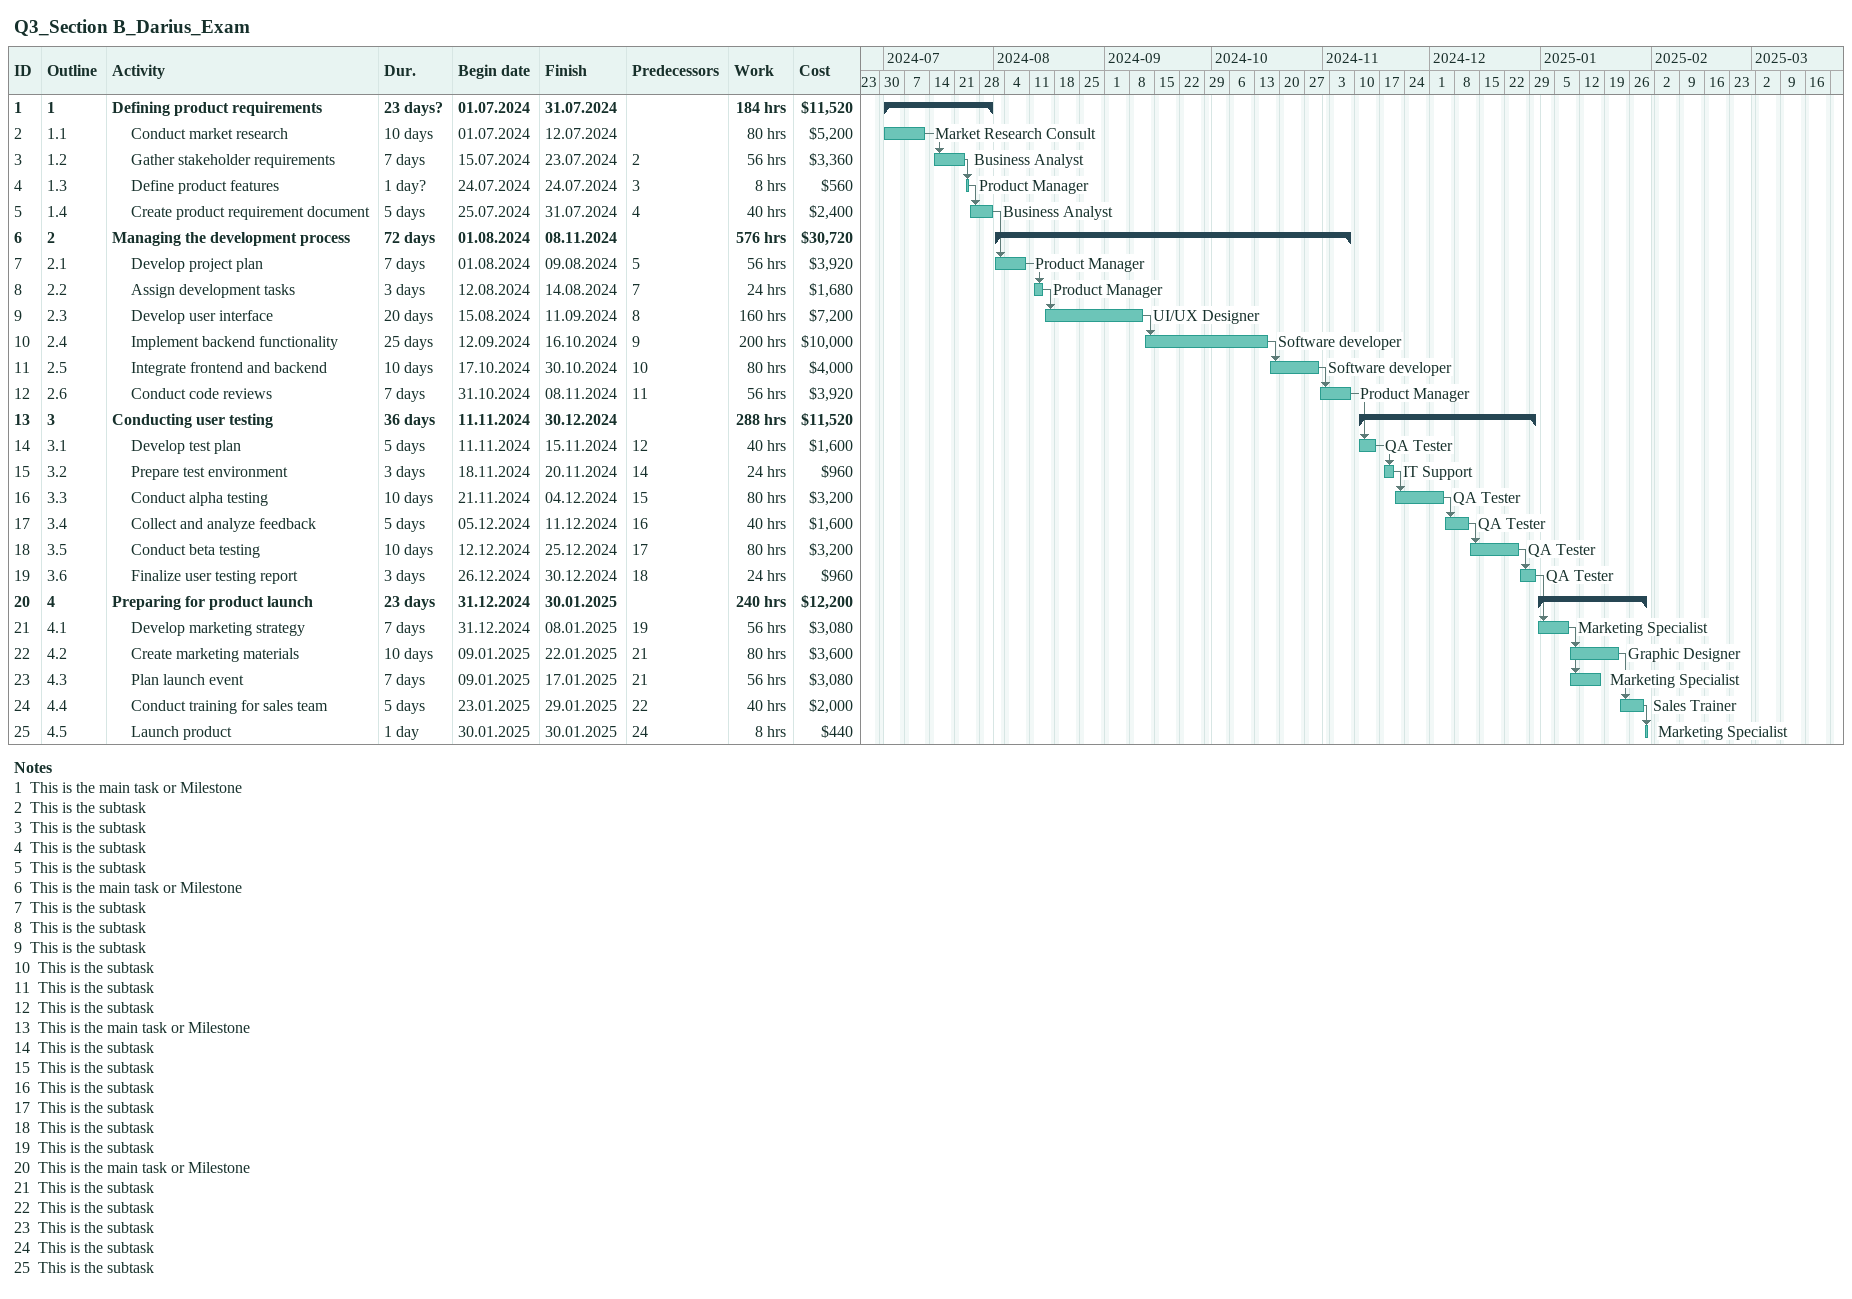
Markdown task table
Q3_Section B_Darius_Exam

| ID | WBS | Task | Duration | Start | Finish | Predecessors | Resources | Work (h) | Cost ($) |
|---|---|---|---|---|---|---|---|---|---|
| 1 | 1 | **Defining product requirements** | 23d? | 2024-07-01 | 2024-07-31 |  |  | 184 | 11520 |
| 2 | 1.1 | Conduct market research | 10d | 2024-07-01 | 2024-07-12 |  | Market Research Consult | 80 | 5200 |
| 3 | 1.2 | Gather stakeholder requirements | 7d | 2024-07-15 | 2024-07-23 | 2 | Business Analyst | 56 | 3360 |
| 4 | 1.3 | Define product features | 1d? | 2024-07-24 | 2024-07-24 | 3 | Product Manager | 8 | 560 |
| 5 | 1.4 | Create product requirement document | 5d | 2024-07-25 | 2024-07-31 | 4 | Business Analyst | 40 | 2400 |
| 6 | 2 | **Managing the development process** | 72d | 2024-08-01 | 2024-11-08 |  |  | 576 | 30720 |
| 7 | 2.1 | Develop project plan | 7d | 2024-08-01 | 2024-08-09 | 5 | Product Manager | 56 | 3920 |
| 8 | 2.2 | Assign development tasks | 3d | 2024-08-12 | 2024-08-14 | 7 | Product Manager | 24 | 1680 |
| 9 | 2.3 | Develop user interface | 20d | 2024-08-15 | 2024-09-11 | 8 | UI/UX Designer | 160 | 7200 |
| 10 | 2.4 | Implement backend functionality | 25d | 2024-09-12 | 2024-10-16 | 9 | Software developer | 200 | 10000 |
| 11 | 2.5 | Integrate frontend and backend | 10d | 2024-10-17 | 2024-10-30 | 10 | Software developer | 80 | 4000 |
| 12 | 2.6 | Conduct code reviews | 7d | 2024-10-31 | 2024-11-08 | 11 | Product Manager | 56 | 3920 |
| 13 | 3 | **Conducting user testing** | 36d | 2024-11-11 | 2024-12-30 |  |  | 288 | 11520 |
| 14 | 3.1 | Develop test plan | 5d | 2024-11-11 | 2024-11-15 | 12 | QA Tester | 40 | 1600 |
| 15 | 3.2 | Prepare test environment | 3d | 2024-11-18 | 2024-11-20 | 14 | IT Support | 24 | 960 |
| 16 | 3.3 | Conduct alpha testing | 10d | 2024-11-21 | 2024-12-04 | 15 | QA Tester | 80 | 3200 |
| 17 | 3.4 | Collect and analyze feedback | 5d | 2024-12-05 | 2024-12-11 | 16 | QA Tester | 40 | 1600 |
| 18 | 3.5 | Conduct beta testing | 10d | 2024-12-12 | 2024-12-25 | 17 | QA Tester | 80 | 3200 |
| 19 | 3.6 | Finalize user testing report | 3d | 2024-12-26 | 2024-12-30 | 18 | QA Tester | 24 | 960 |
| 20 | 4 | **Preparing for product launch** | 23d | 2024-12-31 | 2025-01-30 |  |  | 240 | 12200 |
| 21 | 4.1 | Develop marketing strategy | 7d | 2024-12-31 | 2025-01-08 | 19 | Marketing Specialist | 56 | 3080 |
| 22 | 4.2 | Create marketing materials | 10d | 2025-01-09 | 2025-01-22 | 21 | Graphic Designer | 80 | 3600 |
| 23 | 4.3 | Plan launch event | 7d | 2025-01-09 | 2025-01-17 | 21 | Marketing Specialist | 56 | 3080 |
| 24 | 4.4 | Conduct training for sales team | 5d | 2025-01-23 | 2025-01-29 | 22 | Sales Trainer | 40 | 2000 |
| 25 | 4.5 | Launch product | 1d | 2025-01-30 | 2025-01-30 | 24 | Marketing Specialist | 8 | 440 |

Notes
- 1: This is the main task or Milestone
- 2: This is the subtask
- 3: This is the subtask
- 4: This is the subtask
- 5: This is the subtask
- 6: This is the main task or Milestone
- 7: This is the subtask
- 8: This is the subtask
- 9: This is the subtask
- 10: This is the subtask
- 11: This is the subtask
- 12: This is the subtask
- 13: This is the main task or Milestone
- 14: This is the subtask
- 15: This is the subtask
- 16: This is the subtask
- 17: This is the subtask
- 18: This is the subtask
- 19: This is the subtask
- 20: This is the main task or Milestone
- 21: This is the subtask
- 22: This is the subtask
- 23: This is the subtask
- 24: This is the subtask
- 25: This is the subtask
